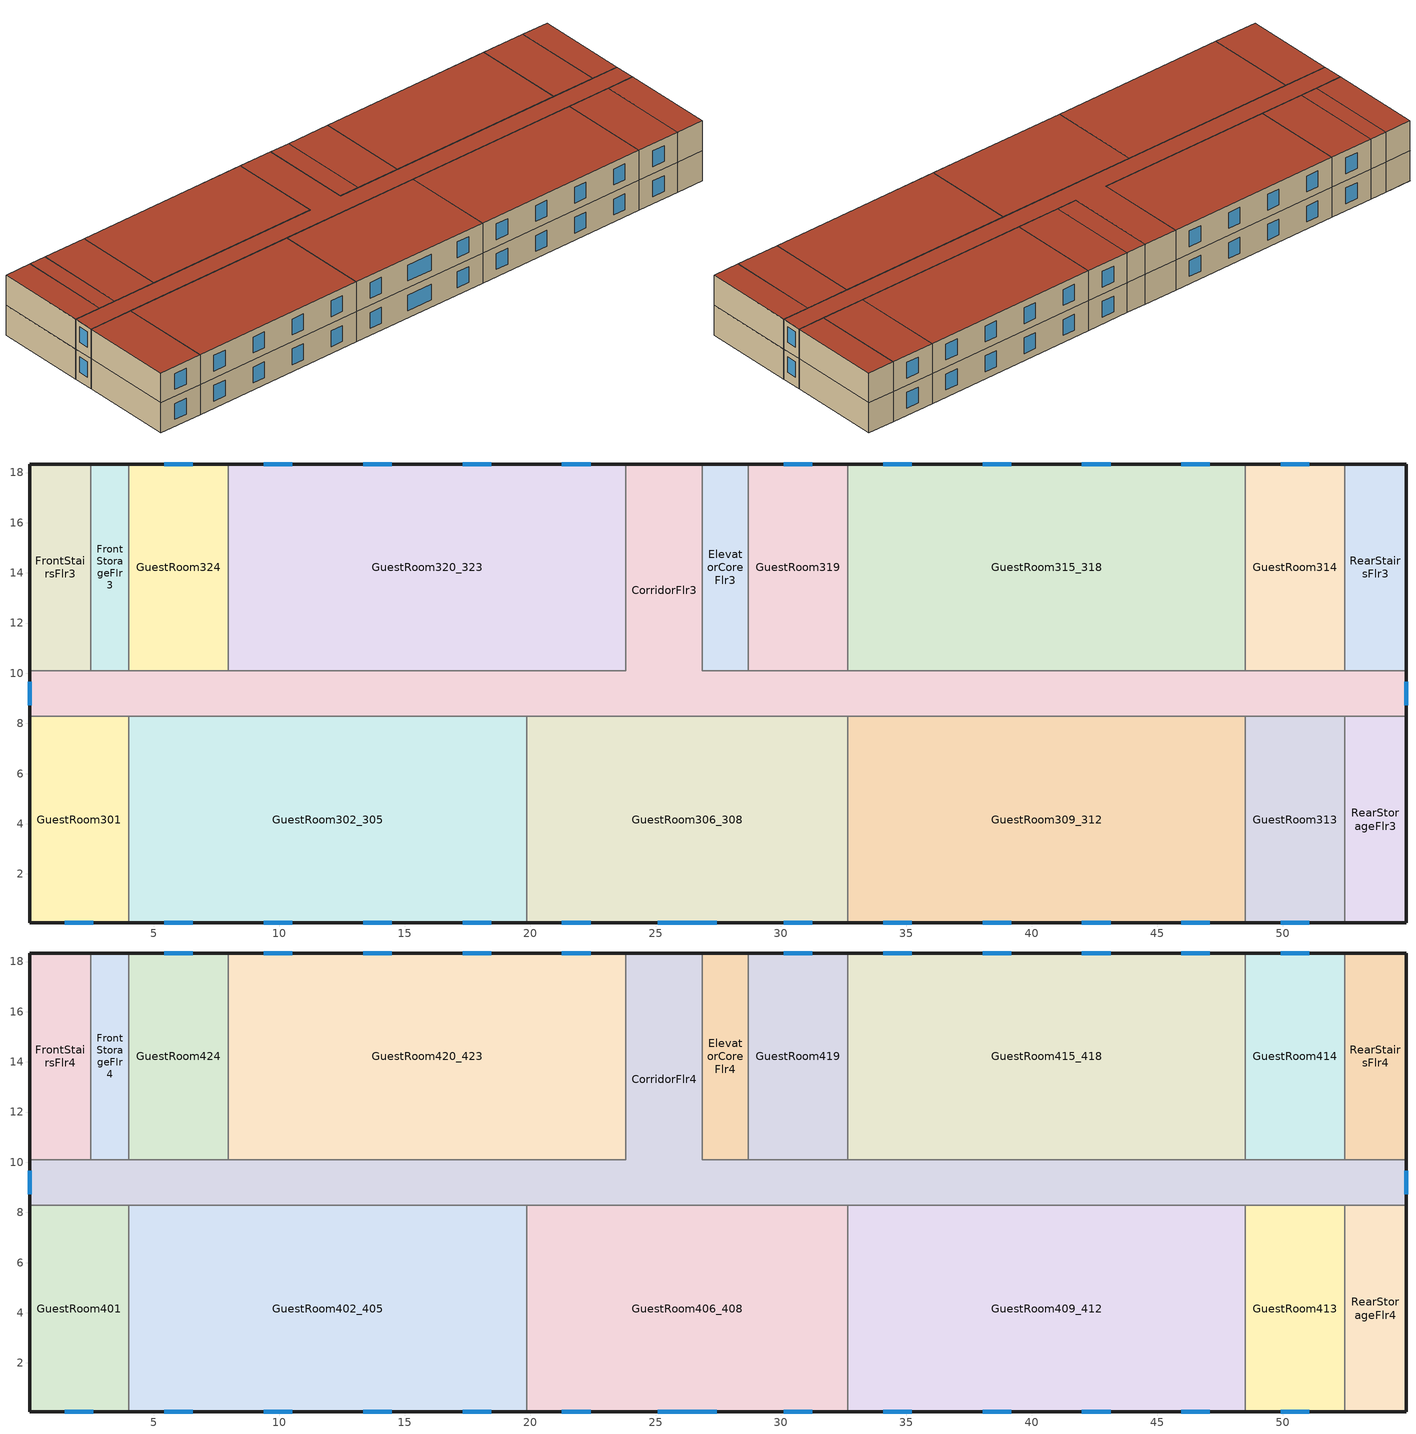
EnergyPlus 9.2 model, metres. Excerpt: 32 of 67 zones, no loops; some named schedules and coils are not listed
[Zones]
RearStairsFlr3
 floor to RearStairsFlr2 (int_slab_floor): 54.91,10.11 52.47,10.11 52.47,18.34 54.91,18.34 z6.1
 wall outside (res_ext_wall): 54.91,10.11 54.91,18.34 52.47,18.34 z6.1:8.84
 wall to GuestRoom314 (int_wall): 52.47,18.34 52.47,10.11 z6.1:8.84
 wall to CorridorFlr3 (int_wall): 52.47,10.11 54.91,10.11 z6.1:8.84
CorridorFlr3
 floor to CorridorFlr2 (int_slab_floor): 54.91,8.28 0.05,8.28 0.05,10.11 23.82,10.11 23.82,18.34 26.87,18.34 26.87,10.11 54.91,10.11 z6.1
 wall outside (res_ext_wall): 54.91,8.28 54.91,10.11 / 26.87,18.34 23.82,18.34 / 0.05,10.11 0.05,8.28 z6.1:8.84
 wall to GuestRoom314 (int_wall): 52.47,10.11 48.51,10.11 z6.1:8.84
 wall to GuestRoom315_318 (int_wall): 48.51,10.11 32.66,10.11 z6.1:8.84
 wall to GuestRoom319 (int_wall): 32.66,10.11 28.7,10.11 z6.1:8.84
 wall to ElevatorCoreFlr3 (int_wall): 28.7,10.11 26.87,10.11 26.87,18.34 z6.1:8.84
 wall to GuestRoom320_323 (int_wall): 23.82,18.34 23.82,10.11 7.97,10.11 z6.1:8.84
 wall to GuestRoom324 (int_wall): 7.97,10.11 4.01,10.11 z6.1:8.84
 wall to FrontStorageFlr3 (int_wall): 4.01,10.11 2.49,10.11 z6.1:8.84
 wall to FrontStairsFlr3 (int_wall): 2.49,10.11 0.05,10.11 z6.1:8.84
 wall to GuestRoom301 (int_wall): 0.05,8.28 4.01,8.28 z6.1:8.84
 wall to GuestRoom302_305 (int_wall): 4.01,8.28 19.86,8.28 z6.1:8.84
 wall to GuestRoom306_308 (int_wall): 19.86,8.28 32.66,8.28 z6.1:8.84
 wall to GuestRoom309_312 (int_wall): 32.66,8.28 48.51,8.28 z6.1:8.84
 wall to GuestRoom313 (int_wall): 48.51,8.28 52.47,8.28 z6.1:8.84
 wall to RearStorageFlr3 (int_wall): 52.47,8.28 54.91,8.28 z6.1:8.84
 window (Window_U_0.42_SHGC_0.40): 54.91,8.73 54.91,9.66 / 0.05,9.66 0.05,8.73 z6.94:8.36
RearStorageFlr3
 floor to RearStorageFlr2 (int_slab_floor): 54.91,0.05 52.47,0.05 52.47,8.28 54.91,8.28 z6.1
 wall outside (res_ext_wall): 52.47,0.05 54.91,0.05 54.91,8.28 z6.1:8.84
 wall to GuestRoom313 (int_wall): 52.47,8.28 52.47,0.05 z6.1:8.84
GuestRoom301
 floor to GuestRoom201 (int_slab_floor): 4.01,0.05 0.05,0.05 0.05,8.28 4.01,8.28 z6.1
 wall outside (res_ext_wall): 0.05,8.28 0.05,0.05 4.01,0.05 z6.1:8.84
 wall to GuestRoom302_305 (int_wall): 4.01,0.05 4.01,8.28 z6.1:8.84
 window (Window_U_0.42_SHGC_0.40): 1.46,0.05 2.6,0.05 z6.75:8.19
GuestRoom302_305
 floor to GuestRoom202_205 (int_slab_floor): 19.86,0.05 4.01,0.05 4.01,8.28 19.86,8.28 z6.1
 wall outside (res_ext_wall): 4.01,0.05 19.86,0.05 z6.1:8.84
 wall to GuestRoom306_308 (int_wall): 19.86,0.05 19.86,8.28 z6.1:8.84
 window (Window_U_0.42_SHGC_0.40): 5.42,0.05 6.56,0.05 / 9.39,0.05 10.52,0.05 / 13.35,0.05 14.49,0.05 / 17.31,0.05 18.45,0.05 z6.75:8.19
GuestRoom306_308
 floor to GuestRoom206_208 (int_slab_floor): 32.66,0.05 19.86,0.05 19.86,8.28 32.66,8.28 z6.1
 wall outside (res_ext_wall): 19.86,0.05 32.66,0.05 z6.1:8.84
 wall to GuestRoom309_312 (int_wall): 32.66,0.05 32.66,8.28 z6.1:8.84
 window (Window_U_0.42_SHGC_0.40): 21.27,0.05 22.41,0.05 / 25.08,0.05 27.44,0.05 / 30.11,0.05 31.25,0.05 z6.75:8.19
GuestRoom309_312
 floor to GuestRoom209_212 (int_slab_floor): 48.51,0.05 32.66,0.05 32.66,8.28 48.51,8.28 z6.1
 wall outside (res_ext_wall): 32.66,0.05 48.51,0.05 z6.1:8.84
 wall to GuestRoom313 (int_wall): 48.51,0.05 48.51,8.28 z6.1:8.84
 window (Window_U_0.42_SHGC_0.40): 34.07,0.05 35.21,0.05 / 38.04,0.05 39.18,0.05 / 42,0.05 43.14,0.05 / 45.96,0.05 47.1,0.05 z6.75:8.19
GuestRoom313
 floor to GuestRoom213 (int_slab_floor): 52.47,0.05 48.51,0.05 48.51,8.28 52.47,8.28 z6.1
 wall outside (res_ext_wall): 48.51,0.05 52.47,0.05 z6.1:8.84
 window (Window_U_0.42_SHGC_0.40): 49.92,0.05 51.06,0.05 z6.75:8.19
GuestRoom314
 floor to GuestRoom214 (int_slab_floor): 52.47,10.11 48.51,10.11 48.51,18.34 52.47,18.34 z6.1
 wall outside (res_ext_wall): 52.47,18.34 48.51,18.34 z6.1:8.84
 wall to GuestRoom315_318 (int_wall): 48.51,18.34 48.51,10.11 z6.1:8.84
 window (Window_U_0.42_SHGC_0.40): 51.06,18.34 49.92,18.34 z6.75:8.19
GuestRoom315_318
 floor to GuestRoom215_218 (int_slab_floor): 48.51,10.11 32.66,10.11 32.66,18.34 48.51,18.34 z6.1
 wall outside (res_ext_wall): 48.51,18.34 32.66,18.34 z6.1:8.84
 wall to GuestRoom319 (int_wall): 32.66,18.34 32.66,10.11 z6.1:8.84
 window (Window_U_0.42_SHGC_0.40): 47.1,18.34 45.96,18.34 / 43.14,18.34 42,18.34 / 39.18,18.34 38.04,18.34 / 35.21,18.34 34.07,18.34 z6.75:8.19
ElevatorCoreFlr3
 floor to ElevatorCoreFlr2 (int_slab_floor): 28.7,10.11 26.87,10.11 26.87,18.34 28.7,18.34 z6.1
 wall outside (res_ext_wall): 28.7,18.34 26.87,18.34 z6.1:8.84
 wall to GuestRoom319 (int_wall): 28.7,10.11 28.7,18.34 z6.1:8.84
GuestRoom319
 floor to GuestRoom219 (int_slab_floor): 32.66,10.11 28.7,10.11 28.7,18.34 32.66,18.34 z6.1
 wall outside (res_ext_wall): 32.66,18.34 28.7,18.34 z6.1:8.84
 window (Window_U_0.42_SHGC_0.40): 31.25,18.34 30.11,18.34 z6.75:8.19
GuestRoom320_323
 floor to GuestRoom220_223 (int_slab_floor): 23.82,10.11 7.97,10.11 7.97,18.34 23.82,18.34 z6.1
 wall outside (res_ext_wall): 23.82,18.34 7.97,18.34 z6.1:8.84
 wall to GuestRoom324 (int_wall): 7.97,18.34 7.97,10.11 z6.1:8.84
 window (Window_U_0.42_SHGC_0.40): 22.41,18.34 21.27,18.34 / 18.45,18.34 17.31,18.34 / 14.49,18.34 13.35,18.34 / 10.52,18.34 9.39,18.34 z6.75:8.19
GuestRoom324
 floor to GuestRoom224 (int_slab_floor): 7.97,10.11 4.01,10.11 4.01,18.34 7.97,18.34 z6.1
 wall outside (res_ext_wall): 7.97,18.34 4.01,18.34 z6.1:8.84
 wall to FrontStorageFlr3 (int_wall): 4.01,18.34 4.01,10.11 z6.1:8.84
 window (Window_U_0.42_SHGC_0.40): 6.56,18.34 5.42,18.34 z6.75:8.19
FrontStorageFlr3
 floor to FrontStorageFlr2 (int_slab_floor): 4.01,10.11 2.49,10.11 2.49,18.34 4.01,18.34 z6.1
 wall outside (res_ext_wall): 4.01,18.34 2.49,18.34 z6.1:8.84
 wall to FrontStairsFlr3 (int_wall): 2.49,18.34 2.49,10.11 z6.1:8.84
FrontStairsFlr3
 floor to FrontStairsFlr2 (int_slab_floor): 2.49,10.11 0.05,10.11 0.05,18.34 2.49,18.34 z6.1
 wall outside (res_ext_wall): 2.49,18.34 0.05,18.34 0.05,10.11 z6.1:8.84
RearStairsFlr4
 floor to RearStairsFlr3 (int_slab_floor): 54.91,10.11 52.47,10.11 52.47,18.34 54.91,18.34 z8.84
 wall outside (res_ext_wall): 54.91,10.11 54.91,18.34 52.47,18.34 z8.84:11.58
 wall to GuestRoom414 (int_wall): 52.47,18.34 52.47,10.11 z8.84:11.58
 wall to CorridorFlr4 (int_wall): 52.47,10.11 54.91,10.11 z8.84:11.58
 roof outside (res_roof): 52.47,10.11 54.91,10.11 54.91,18.34 52.47,18.34 z11.58
CorridorFlr4
 floor to CorridorFlr3 (int_slab_floor): 54.91,8.28 0.05,8.28 0.05,10.11 23.82,10.11 23.82,18.34 26.87,18.34 26.87,10.11 54.91,10.11 z8.84
 wall outside (res_ext_wall): 54.91,8.28 54.91,10.11 / 26.87,18.34 23.82,18.34 / 0.05,10.11 0.05,8.28 z8.84:11.58
 wall to GuestRoom414 (int_wall): 52.47,10.11 48.51,10.11 z8.84:11.58
 wall to GuestRoom415_418 (int_wall): 48.51,10.11 32.66,10.11 z8.84:11.58
 wall to GuestRoom419 (int_wall): 32.66,10.11 28.7,10.11 z8.84:11.58
 wall to ElevatorCoreFlr4 (int_wall): 28.7,10.11 26.87,10.11 26.87,18.34 z8.84:11.58
 wall to GuestRoom420_423 (int_wall): 23.82,18.34 23.82,10.11 7.97,10.11 z8.84:11.58
 wall to GuestRoom424 (int_wall): 7.97,10.11 4.01,10.11 z8.84:11.58
 wall to FrontStorageFlr4 (int_wall): 4.01,10.11 2.49,10.11 z8.84:11.58
 wall to FrontStairsFlr4 (int_wall): 2.49,10.11 0.05,10.11 z8.84:11.58
 wall to GuestRoom401 (int_wall): 0.05,8.28 4.01,8.28 z8.84:11.58
 wall to GuestRoom402_405 (int_wall): 4.01,8.28 19.86,8.28 z8.84:11.58
 wall to GuestRoom406_408 (int_wall): 19.86,8.28 32.66,8.28 z8.84:11.58
 wall to GuestRoom409_412 (int_wall): 32.66,8.28 48.51,8.28 z8.84:11.58
 wall to GuestRoom413 (int_wall): 48.51,8.28 52.47,8.28 z8.84:11.58
 wall to RearStorageFlr4 (int_wall): 52.47,8.28 54.91,8.28 z8.84:11.58
 window (Window_U_0.42_SHGC_0.40): 54.91,8.73 54.91,9.66 / 0.05,9.66 0.05,8.73 z9.68:11.1
 roof outside (res_roof): 0.05,8.28 54.91,8.28 54.91,10.11 26.87,10.11 26.87,18.34 23.82,18.34 23.82,10.11 0.05,10.11 z11.58
RearStorageFlr4
 floor to RearStorageFlr3 (int_slab_floor): 54.91,0.05 52.47,0.05 52.47,8.28 54.91,8.28 z8.84
 wall outside (res_ext_wall): 52.47,0.05 54.91,0.05 54.91,8.28 z8.84:11.58
 wall to GuestRoom413 (int_wall): 52.47,8.28 52.47,0.05 z8.84:11.58
 roof outside (res_roof): 52.47,0.05 54.91,0.05 54.91,8.28 52.47,8.28 z11.58
GuestRoom401
 floor to GuestRoom301 (int_slab_floor): 4.01,0.05 0.05,0.05 0.05,8.28 4.01,8.28 z8.84
 wall outside (res_ext_wall): 0.05,8.28 0.05,0.05 4.01,0.05 z8.84:11.58
 wall to GuestRoom402_405 (int_wall): 4.01,0.05 4.01,8.28 z8.84:11.58
 window (Window_U_0.42_SHGC_0.40): 1.46,0.05 2.6,0.05 z9.49:10.93
 roof outside (res_roof): 0.05,0.05 4.01,0.05 4.01,8.28 0.05,8.28 z11.58
GuestRoom402_405
 floor to GuestRoom302_305 (int_slab_floor): 19.86,0.05 4.01,0.05 4.01,8.28 19.86,8.28 z8.84
 wall outside (res_ext_wall): 4.01,0.05 19.86,0.05 z8.84:11.58
 wall to GuestRoom406_408 (int_wall): 19.86,0.05 19.86,8.28 z8.84:11.58
 window (Window_U_0.42_SHGC_0.40): 5.42,0.05 6.56,0.05 / 9.39,0.05 10.52,0.05 / 13.35,0.05 14.49,0.05 / 17.31,0.05 18.45,0.05 z9.49:10.93
 roof outside (res_roof): 4.01,0.05 19.86,0.05 19.86,8.28 4.01,8.28 z11.58
GuestRoom406_408
 floor to GuestRoom306_308 (int_slab_floor): 32.66,0.05 19.86,0.05 19.86,8.28 32.66,8.28 z8.84
 wall outside (res_ext_wall): 19.86,0.05 32.66,0.05 z8.84:11.58
 wall to GuestRoom409_412 (int_wall): 32.66,0.05 32.66,8.28 z8.84:11.58
 window (Window_U_0.42_SHGC_0.40): 21.27,0.05 22.41,0.05 / 30.11,0.05 31.25,0.05 / 25.08,0.05 27.44,0.05 z9.49:10.93
 roof outside (res_roof): 19.86,0.05 32.66,0.05 32.66,8.28 19.86,8.28 z11.58
GuestRoom409_412
 floor to GuestRoom309_312 (int_slab_floor): 48.51,0.05 32.66,0.05 32.66,8.28 48.51,8.28 z8.84
 wall outside (res_ext_wall): 32.66,0.05 48.51,0.05 z8.84:11.58
 wall to GuestRoom413 (int_wall): 48.51,0.05 48.51,8.28 z8.84:11.58
 window (Window_U_0.42_SHGC_0.40): 34.07,0.05 35.21,0.05 / 38.04,0.05 39.18,0.05 / 42,0.05 43.14,0.05 / 45.96,0.05 47.1,0.05 z9.49:10.93
 roof outside (res_roof): 32.66,0.05 48.51,0.05 48.51,8.28 32.66,8.28 z11.58
GuestRoom413
 floor to GuestRoom313 (int_slab_floor): 52.47,0.05 48.51,0.05 48.51,8.28 52.47,8.28 z8.84
 wall outside (res_ext_wall): 48.51,0.05 52.47,0.05 z8.84:11.58
 window (Window_U_0.42_SHGC_0.40): 49.92,0.05 51.06,0.05 z9.49:10.93
 roof outside (res_roof): 48.51,0.05 52.47,0.05 52.47,8.28 48.51,8.28 z11.58
GuestRoom414
 floor to GuestRoom314 (int_slab_floor): 52.47,10.11 48.51,10.11 48.51,18.34 52.47,18.34 z8.84
 wall outside (res_ext_wall): 52.47,18.34 48.51,18.34 z8.84:11.58
 wall to GuestRoom415_418 (int_wall): 48.51,18.34 48.51,10.11 z8.84:11.58
 window (Window_U_0.42_SHGC_0.40): 51.06,18.34 49.92,18.34 z9.49:10.93
 roof outside (res_roof): 48.51,10.11 52.47,10.11 52.47,18.34 48.51,18.34 z11.58
GuestRoom415_418
 floor to GuestRoom315_318 (int_slab_floor): 48.51,10.11 32.66,10.11 32.66,18.34 48.51,18.34 z8.84
 wall outside (res_ext_wall): 48.51,18.34 32.66,18.34 z8.84:11.58
 wall to GuestRoom419 (int_wall): 32.66,18.34 32.66,10.11 z8.84:11.58
 window (Window_U_0.42_SHGC_0.40): 47.1,18.34 45.96,18.34 / 43.14,18.34 42,18.34 / 39.18,18.34 38.04,18.34 / 35.21,18.34 34.07,18.34 z9.49:10.93
 roof outside (res_roof): 32.66,10.11 48.51,10.11 48.51,18.34 32.66,18.34 z11.58
ElevatorCoreFlr4
 floor to ElevatorCoreFlr3 (int_slab_floor): 28.7,10.11 26.87,10.11 26.87,18.34 28.7,18.34 z8.84
 wall outside (res_ext_wall): 28.7,18.34 26.87,18.34 z8.84:11.58
 wall to GuestRoom419 (int_wall): 28.7,10.11 28.7,18.34 z8.84:11.58
 roof outside (res_roof): 26.87,10.11 28.7,10.11 28.7,18.34 26.87,18.34 z11.58
GuestRoom419
 floor to GuestRoom319 (int_slab_floor): 32.66,10.11 28.7,10.11 28.7,18.34 32.66,18.34 z8.84
 wall outside (res_ext_wall): 32.66,18.34 28.7,18.34 z8.84:11.58
 window (Window_U_0.42_SHGC_0.40): 31.25,18.34 30.11,18.34 z9.49:10.93
 roof outside (res_roof): 28.7,10.11 32.66,10.11 32.66,18.34 28.7,18.34 z11.58
GuestRoom420_423
 floor to GuestRoom320_323 (int_slab_floor): 23.82,10.11 7.97,10.11 7.97,18.34 23.82,18.34 z8.84
 wall outside (res_ext_wall): 23.82,18.34 7.97,18.34 z8.84:11.58
 wall to GuestRoom424 (int_wall): 7.97,18.34 7.97,10.11 z8.84:11.58
 window (Window_U_0.42_SHGC_0.40): 22.41,18.34 21.27,18.34 / 18.45,18.34 17.31,18.34 / 14.49,18.34 13.35,18.34 / 10.52,18.34 9.39,18.34 z9.49:10.93
 roof outside (res_roof): 7.97,10.11 23.82,10.11 23.82,18.34 7.97,18.34 z11.58
GuestRoom424
 floor to GuestRoom324 (int_slab_floor): 7.97,10.11 4.01,10.11 4.01,18.34 7.97,18.34 z8.84
 wall outside (res_ext_wall): 7.97,18.34 4.01,18.34 z8.84:11.58
 wall to FrontStorageFlr4 (int_wall): 4.01,18.34 4.01,10.11 z8.84:11.58
 window (Window_U_0.42_SHGC_0.40): 6.56,18.34 5.42,18.34 z9.49:10.93
 roof outside (res_roof): 4.01,10.11 7.97,10.11 7.97,18.34 4.01,18.34 z11.58
FrontStorageFlr4
 floor to FrontStorageFlr3 (int_slab_floor): 4.01,10.11 2.49,10.11 2.49,18.34 4.01,18.34 z8.84
 wall outside (res_ext_wall): 4.01,18.34 2.49,18.34 z8.84:11.58
 wall to FrontStairsFlr4 (int_wall): 2.49,18.34 2.49,10.11 z8.84:11.58
 roof outside (res_roof): 2.49,10.11 4.01,10.11 4.01,18.34 2.49,18.34 z11.58
FrontStairsFlr4
 floor to FrontStairsFlr3 (int_slab_floor): 2.49,10.11 0.05,10.11 0.05,18.34 2.49,18.34 z8.84
 wall outside (res_ext_wall): 2.49,18.34 0.05,18.34 0.05,10.11 z8.84:11.58
 roof outside (res_roof): 0.05,10.11 2.49,10.11 2.49,18.34 0.05,18.34 z11.58
[Building]
Small Hotel: North Axis {deg}=180; Terrain=Suburbs; Loads Convergence Tolerance Value=0.04; Temperature Convergence Tolerance Value {deltaC}=0.4; Solar Distribution=FullExterior; Maximum Number of Warmup Days=25; Minimum Number of Warmup Days=6
[Site:Location]
Xian_Shaanxi_CHN Design_Conditions: Latitude {deg}=34.3; Longitude {deg}=108.93; Time Zone {hr}=8; Elevation {m}=397.5
[SizingPeriod:DesignDay] Month=1; Day of Month=21; Day Type=WinterDesignDay; Daily Dry-Bulb Temperature Range {deltaC}=0; Dry-Bulb Temperature Range Modifier Type=DefaultMultipliers; Barometric Pressure {Pa}=96640; Wind Speed {m/s}=1.1; Wind Direction {deg}=70; Rain Indicator=No; Snow Indicator=No; Daylight Saving Time Indicator=No; Solar Model Indicator=ASHRAEClearSky; Sky Clearness=0
Name | Maximum Dry-Bulb Temperature {C} | Humidity Condition Type | Wetbulb or DewPoint at Maximum Dry-Bulb {C}
Xian Ann Htg 99.6% Condns DB | -6.3 | Wetbulb | -6.3
Xian Ann Htg 99% Condns DB | -4.8 | Wetbulb | -4.8
Xian Ann Hum_n 99.6% Condns DP=>MCDB | 1.6 | Dewpoint | -18.1
Xian Ann Hum_n 99% Condns DP=>MCDB | 1.7 | Dewpoint | -15.3
[Site:GroundTemperature:BuildingSurface]
20.29, 20.26, 20.31, 20.33, 20.45, 20.61, 20.73, 20.78, 20.78, 20.65, 20.5, 20.36
[Site:WaterMainsTemperature]
Calculation Method=Correlation; Annual Average Outdoor Air Temperature {C}=9.95; Maximum Difference In Monthly Average Outdoor Air Temperatures {deltaC}=23.7
[Material]
Name | Roughness | Thickness {m} | Conductivity {W/m-K} | Density {kg/m3} | Specific Heat {J/kg-K} | Thermal Absorptance | Solar Absorptance | Visible Absorptance
F07 25mm stucco | Smooth | 0.0254 | 0.72 | 1856 | 840 | 0.9 | 0.7 | 0.7
F08 Metal surface | Smooth | 0.0008 | 45.28 | 7824 | 500
F13 Built-up roofing | Rough | 0.0095 | 0.16 | 1120 | 1460 | 0.9 | 0.77
G01 13mm gypsum board | Smooth | 0.0127 | 0.16 | 800 | 1090 | 0.9 | 0.7 | 0.5
G01 16mm gypsum board | MediumSmooth | 0.0159 | 0.16 | 800 | 1090
100mm Normalweight concrete floor | MediumRough | 0.1016 | 2.31 | 2322 | 832
[Material:NoMass] Thermal Absorptance=0.9; Solar Absorptance=0.7
Name | Roughness | Thermal Resistance {m2-K/W} | Visible Absorptance
CP02 CARPET PAD | VeryRough | 0.21648 | 0.8
Res_Roof_Insulation | MediumSmooth | 5.30668 | 0.7
Res_Exterior_Wall_Insulation | MediumSmooth | 2.81828 | 0.7
[WindowMaterial:Glazing] Optical Data Type=SpectralAverage; Thickness {m}=0.006; Infrared Transmittance at Normal Incidence=0; Front Side Infrared Hemispherical Emissivity=0.84; Conductivity {W/m-K}=0.9
Name | Solar Transmittance at Normal Incidence | Front Side Solar Reflectance at Normal Incidence | Back Side Solar Reflectance at Normal Incidence | Visible Transmittance at Normal Incidence | Front Side Visible Reflectance at Normal Incidence | Back Side Visible Reflectance at Normal Incidence | Back Side Infrared Hemispherical Emissivity
CLEAR 6MM | 0.775 | 0.071 | 0.071 | 0.881 | 0.08 | 0.08 | 0.84
LoE TINT 6MM | 0.36 | 0.093 | 0.2 | 0.5 | 0.035 | 0.054 | 0.1
[WindowMaterial:Gas]
AIR 6MM: Gas Type=Air; Thickness {m}=0.0063
[Construction]
int_wall: G01 13mm gypsum board, G01 13mm gypsum board
int_slab_floor: 100mm Normalweight concrete floor, CP02 CARPET PAD
res_roof: F13 Built-up roofing, Res_Roof_Insulation, F08 Metal surface
res_ext_wall: F07 25mm stucco, G01 16mm gypsum board, Res_Exterior_Wall_Insulation, G01 16mm gypsum board
Window_U_0.42_SHGC_0.40: LoE TINT 6MM, AIR 6MM, CLEAR 6MM
[Zone] Type=1; Multiplier=1
RearStairsFlr3; CorridorFlr3; RearStorageFlr3; GuestRoom301; GuestRoom302_305; GuestRoom306_308; GuestRoom309_312; GuestRoom313; GuestRoom314; GuestRoom315_318; ElevatorCoreFlr3; GuestRoom319; GuestRoom320_323; GuestRoom324; FrontStorageFlr3; FrontStairsFlr3; RearStairsFlr4; CorridorFlr4; RearStorageFlr4; GuestRoom401; GuestRoom402_405; GuestRoom406_408; GuestRoom409_412; GuestRoom413; GuestRoom414; GuestRoom415_418; ElevatorCoreFlr4; GuestRoom419; GuestRoom420_423; GuestRoom424; FrontStorageFlr4; FrontStairsFlr4
[People] Number of People Calculation Method=People; Fraction Radiant=0.3; Sensible Heat Fraction=autocalculate; Activity Level Schedule=Activity_Sch; Mean Radiant Temperature Calculation Type=ZoneAveraged
Name | Zone or ZoneList | Number of People Schedule | Number of People
CorridorFlr3_People | CorridorFlr3 | AlwaysOff | 0
CorridorFlr4_People | CorridorFlr4 | AlwaysOff | 0
ElevatorCoreFlr3_People | ElevatorCoreFlr3 | AlwaysOff | 0
ElevatorCoreFlr4_People | ElevatorCoreFlr4 | AlwaysOff | 0
FrontStairsFlr3_People | FrontStairsFlr3 | AlwaysOff | 0
FrontStairsFlr4_People | FrontStairsFlr4 | AlwaysOff | 0
FrontStorageFlr3_People | FrontStorageFlr3 | AlwaysOff | 0
FrontStorageFlr4_People | FrontStorageFlr4 | AlwaysOff | 0
GuestRoom301_People | GuestRoom301 | AlwaysOff | 1.5
GuestRoom302_305_People | GuestRoom302_305 | AlwaysOff | 6
GuestRoom306_308_People | GuestRoom306_308 | AlwaysOff | 4.5
GuestRoom309_312_People | GuestRoom309_312 | GuestRoom_Occ_Sch | 6
GuestRoom313_People | GuestRoom313 | AlwaysOff | 1.5
GuestRoom314_People | GuestRoom314 | GuestRoom_Occ_Sch | 1.5
GuestRoom315_318_People | GuestRoom315_318 | GuestRoom_Occ_Sch | 6
GuestRoom319_People | GuestRoom319 | AlwaysOff | 1.5
GuestRoom320_323_People | GuestRoom320_323 | GuestRoom_Occ_Sch | 6
GuestRoom324_People | GuestRoom324 | AlwaysOff | 1.5
GuestRoom401_People | GuestRoom401 | GuestRoom_Occ_Sch | 1.5
GuestRoom402_405_People | GuestRoom402_405 | AlwaysOff | 6
GuestRoom406_408_People | GuestRoom406_408 | AlwaysOff | 4.5
GuestRoom409_412_People | GuestRoom409_412 | GuestRoom_Occ_Sch | 6
GuestRoom413_People | GuestRoom413 | AlwaysOff | 1.5
GuestRoom414_People | GuestRoom414 | AlwaysOff | 1.5
GuestRoom415_418_People | GuestRoom415_418 | GuestRoom_Occ_Sch | 6
GuestRoom419_People | GuestRoom419 | GuestRoom_Occ_Sch | 1.5
GuestRoom420_423_People | GuestRoom420_423 | GuestRoom_Occ_Sch | 6
GuestRoom424_People | GuestRoom424 | GuestRoom_Occ_Sch | 1.5
RearStairsFlr3_People | RearStairsFlr3 | AlwaysOff | 0
RearStairsFlr4_People | RearStairsFlr4 | AlwaysOff | 0
RearStorageFlr3_People | RearStorageFlr3 | AlwaysOff | 0
RearStorageFlr4_People | RearStorageFlr4 | AlwaysOff | 0
[Lights] Design Level Calculation Method=Watts/Area; Lighting Level {W}=0; Return Air Fraction=0; Fraction Radiant=0.7; Fraction Visible=0.2; Fraction Replaceable=1
Name | Zone or ZoneList | Schedule | Watts per Zone Floor Area {W/m2}
CorridorFlr3_Lights | CorridorFlr3 | BLDG_LIGHT_CORRIDOR_SCH | 8.52502
CorridorFlr4_Lights | CorridorFlr4 | BLDG_LIGHT_CORRIDOR_SCH | 8.52502
ElevatorCoreFlr3_Lights | ElevatorCoreFlr3 | AlwaysOff | 0
ElevatorCoreFlr4_Lights | ElevatorCoreFlr4 | AlwaysOff | 0
FrontStairsFlr3_Lights | FrontStairsFlr3 | BLDG_LIGHT_STAIR_SCH | 6.24307
FrontStairsFlr4_Lights | FrontStairsFlr4 | BLDG_LIGHT_STAIR_SCH | 6.24307
FrontStorageFlr3_Lights | FrontStorageFlr3 | BLDG_LIGHT_STORAGE_SCH | 4.9514
FrontStorageFlr4_Lights | FrontStorageFlr4 | BLDG_LIGHT_STORAGE_SCH | 4.9514
GuestRoom301_Lights | GuestRoom301 | AlwaysOff | 8.28821
GuestRoom302_305_Lights | GuestRoom302_305 | AlwaysOff | 8.28821
GuestRoom306_308_Lights | GuestRoom306_308 | AlwaysOff | 8.28821
GuestRoom309_312_Lights | GuestRoom309_312 | BLDG_LIGHT_GUESTROOM_SCH | 8.28821
GuestRoom313_Lights | GuestRoom313 | AlwaysOff | 8.28821
GuestRoom314_Lights | GuestRoom314 | BLDG_LIGHT_GUESTROOM_SCH | 8.28821
GuestRoom315_318_Lights | GuestRoom315_318 | BLDG_LIGHT_GUESTROOM_SCH | 8.28821
GuestRoom319_Lights | GuestRoom319 | AlwaysOff | 8.28821
GuestRoom320_323_Lights | GuestRoom320_323 | BLDG_LIGHT_GUESTROOM_SCH | 8.28821
GuestRoom324_Lights | GuestRoom324 | AlwaysOff | 8.28821
GuestRoom401_Lights | GuestRoom401 | BLDG_LIGHT_GUESTROOM_SCH | 8.28821
GuestRoom402_405_Lights | GuestRoom402_405 | AlwaysOff | 8.28821
GuestRoom406_408_Lights | GuestRoom406_408 | AlwaysOff | 8.28821
GuestRoom409_412_Lights | GuestRoom409_412 | BLDG_LIGHT_GUESTROOM_SCH | 8.28821
GuestRoom413_Lights | GuestRoom413 | AlwaysOff | 8.28821
GuestRoom414_Lights | GuestRoom414 | AlwaysOff | 8.28821
GuestRoom415_418_Lights | GuestRoom415_418 | BLDG_LIGHT_GUESTROOM_SCH | 8.28821
GuestRoom419_Lights | GuestRoom419 | BLDG_LIGHT_GUESTROOM_SCH | 8.28821
GuestRoom420_423_Lights | GuestRoom420_423 | BLDG_LIGHT_GUESTROOM_SCH | 8.28821
GuestRoom424_Lights | GuestRoom424 | BLDG_LIGHT_GUESTROOM_SCH | 8.28821
RearStairsFlr3_Lights | RearStairsFlr3 | BLDG_LIGHT_STAIR_SCH | 6.24307
RearStairsFlr4_Lights | RearStairsFlr4 | BLDG_LIGHT_STAIR_SCH | 6.24307
RearStorageFlr3_Lights | RearStorageFlr3 | BLDG_LIGHT_STORAGE_SCH | 4.9514
RearStorageFlr4_Lights | RearStorageFlr4 | BLDG_LIGHT_STORAGE_SCH | 4.9514
[ElectricEquipment] Fraction Latent=0; Fraction Radiant=0.5; Fraction Lost=0
Name | Zone or ZoneList | Schedule | Design Level Calculation Method | Design Level {W} | Watts per Zone Floor Area {W/m2}
CorridorFlr3_PlugLoad | CorridorFlr3 | AlwaysOff | EquipmentLevel | 0
CorridorFlr4_PlugLoad | CorridorFlr4 | AlwaysOff | EquipmentLevel | 0
ElevatorCoreFlr3_PlugLoad | ElevatorCoreFlr3 | AlwaysOff | EquipmentLevel | 0
ElevatorCoreFlr4_PlugLoad | ElevatorCoreFlr4 | AlwaysOff | EquipmentLevel | 0
FrontStairsFlr3_PlugLoad | FrontStairsFlr3 | AlwaysOff | EquipmentLevel | 0
FrontStairsFlr4_PlugLoad | FrontStairsFlr4 | AlwaysOff | EquipmentLevel | 0
FrontStorageFlr3_PlugLoad | FrontStorageFlr3 | AlwaysOff | EquipmentLevel | 0
FrontStorageFlr4_PlugLoad | FrontStorageFlr4 | AlwaysOff | EquipmentLevel | 0
GuestRoom301_PlugLoad | GuestRoom301 | AlwaysOff | Watts/Area |  | 11.8935
GuestRoom302_305_PlugLoad | GuestRoom302_305 | AlwaysOff | Watts/Area |  | 11.8935
GuestRoom306_308_PlugLoad | GuestRoom306_308 | AlwaysOff | Watts/Area |  | 11.8935
GuestRoom309_312_PlugLoad | GuestRoom309_312 | Guestroom_Eqp_Sch_Adva | Watts/Area |  | 11.8935
GuestRoom313_PlugLoad | GuestRoom313 | AlwaysOff | Watts/Area |  | 11.8935
GuestRoom314_PlugLoad | GuestRoom314 | Guestroom_Eqp_Sch_Adva | Watts/Area |  | 11.8935
GuestRoom315_318_PlugLoad | GuestRoom315_318 | Guestroom_Eqp_Sch_Adva | Watts/Area |  | 11.8935
GuestRoom319_PlugLoad | GuestRoom319 | AlwaysOff | Watts/Area |  | 11.8935
GuestRoom320_323_PlugLoad | GuestRoom320_323 | Guestroom_Eqp_Sch_Adva | Watts/Area |  | 11.8935
GuestRoom324_PlugLoad | GuestRoom324 | AlwaysOff | Watts/Area |  | 11.8935
GuestRoom401_PlugLoad | GuestRoom401 | Guestroom_Eqp_Sch_Adva | Watts/Area |  | 11.8935
GuestRoom402_405_PlugLoad | GuestRoom402_405 | AlwaysOff | Watts/Area |  | 11.8935
GuestRoom406_408_PlugLoad | GuestRoom406_408 | AlwaysOff | Watts/Area |  | 11.8935
GuestRoom409_412_PlugLoad | GuestRoom409_412 | Guestroom_Eqp_Sch_Adva | Watts/Area |  | 11.8935
GuestRoom413_PlugLoad | GuestRoom413 | AlwaysOff | Watts/Area |  | 11.8935
GuestRoom414_PlugLoad | GuestRoom414 | AlwaysOff | Watts/Area |  | 11.8935
GuestRoom415_418_PlugLoad | GuestRoom415_418 | Guestroom_Eqp_Sch_Adva | Watts/Area |  | 11.8935
GuestRoom419_PlugLoad | GuestRoom419 | Guestroom_Eqp_Sch_Adva | Watts/Area |  | 11.8935
GuestRoom420_423_PlugLoad | GuestRoom420_423 | Guestroom_Eqp_Sch_Adva | Watts/Area |  | 11.8935
GuestRoom424_PlugLoad | GuestRoom424 | Guestroom_Eqp_Sch_Adva | Watts/Area |  | 11.8935
RearStairsFlr3_PlugLoad | RearStairsFlr3 | AlwaysOff | EquipmentLevel | 0
RearStairsFlr4_PlugLoad | RearStairsFlr4 | AlwaysOff | EquipmentLevel | 0
RearStorageFlr3_PlugLoad | RearStorageFlr3 | AlwaysOff | EquipmentLevel | 0
RearStorageFlr4_PlugLoad | RearStorageFlr4 | AlwaysOff | EquipmentLevel | 0
[ZoneInfiltration:DesignFlowRate] Design Flow Rate Calculation Method=Flow/ExteriorArea; Design Flow Rate {m3/s}=0; Constant Term Coefficient=0; Temperature Term Coefficient=0; Velocity Term Coefficient=0.224; Velocity Squared Term Coefficient=0
Name | Zone or ZoneList | Schedule | Flow per Exterior Surface Area {m3/s-m2}
CorridorFlr3_Infiltration | CorridorFlr3 | AlwaysOn | 0.00056896
CorridorFlr4_Infiltration | CorridorFlr4 | AlwaysOn | 7.277e-05
ElevatorCoreFlr3_Infiltration | ElevatorCoreFlr3 | AlwaysOn | 0.00056896
ElevatorCoreFlr4_Infiltration | ElevatorCoreFlr4 | AlwaysOn | 0.000142297
FrontStairsFlr3_Infiltration | FrontStairsFlr3 | AlwaysOn | 0.00056896
FrontStairsFlr4_Infiltration | FrontStairsFlr4 | AlwaysOn | 0.00033745
FrontStorageFlr3_Infiltration | FrontStorageFlr3 | AlwaysOn | 0.00056896
FrontStorageFlr4_Infiltration | FrontStorageFlr4 | AlwaysOn | 0.00014224
GuestRoom301_Infiltration | GuestRoom301 | GuestRoom_Infil_Sch | 0.00056896
GuestRoom302_305_Infiltration | GuestRoom302_305 | GuestRoom_Infil_Sch | 0.00056896
GuestRoom306_308_Infiltration | GuestRoom306_308 | GuestRoom_Infil_Sch | 0.00056896
GuestRoom309_312_Infiltration | GuestRoom309_312 | GuestRoom_Infil_Sch | 0.00056896
GuestRoom313_Infiltration | GuestRoom313 | GuestRoom_Infil_Sch | 0.00056896
GuestRoom314_Infiltration | GuestRoom314 | GuestRoom_Infil_Sch | 0.00056896
GuestRoom315_318_Infiltration | GuestRoom315_318 | GuestRoom_Infil_Sch | 0.00056896
GuestRoom319_Infiltration | GuestRoom319 | GuestRoom_Infil_Sch | 0.00056896
GuestRoom320_323_Infiltration | GuestRoom320_323 | GuestRoom_Infil_Sch | 0.00056896
GuestRoom324_Infiltration | GuestRoom324 | GuestRoom_Infil_Sch | 0.00056896
GuestRoom401_Infiltration | GuestRoom401 | GuestRoom_Infil_Sch | 0.000288121
GuestRoom402_405_Infiltration | GuestRoom402_405 | GuestRoom_Infil_Sch | 0.00014224
GuestRoom406_408_Infiltration | GuestRoom406_408 | GuestRoom_Infil_Sch | 0.00014224
GuestRoom409_412_Infiltration | GuestRoom409_412 | GuestRoom_Infil_Sch | 0.00014224
GuestRoom413_Infiltration | GuestRoom413 | GuestRoom_Infil_Sch | 0.00014224
GuestRoom414_Infiltration | GuestRoom414 | GuestRoom_Infil_Sch | 0.00014224
GuestRoom415_418_Infiltration | GuestRoom415_418 | GuestRoom_Infil_Sch | 0.00014224
GuestRoom419_Infiltration | GuestRoom419 | GuestRoom_Infil_Sch | 0.00014224
GuestRoom420_423_Infiltration | GuestRoom420_423 | GuestRoom_Infil_Sch | 0.00014224
GuestRoom424_Infiltration | GuestRoom424 | GuestRoom_Infil_Sch | 0.00014224
RearStairsFlr3_Infiltration | RearStairsFlr3 | AlwaysOn | 0.00056896
RearStairsFlr4_Infiltration | RearStairsFlr4 | AlwaysOn | 0.000337507
RearStorageFlr3_Infiltration | RearStorageFlr3 | AlwaysOn | 0.00056896
RearStorageFlr4_Infiltration | RearStorageFlr4 | AlwaysOn | 0.000337507
[ZoneVentilation:WindandStackOpenArea] Opening Area {m2}=0.0021; Opening Area Fraction Schedule=Sliding_Doors_Ventilation_Availability_SCH; Opening Effectiveness=autocalculate; Height Difference {m}=5.7909; Discharge Coefficient for Opening=autocalculate; Minimum Indoor Temperature {C}=18.89; Maximum Indoor Temperature {C}=25.56; Delta Temperature {deltaC}=-100; Minimum Outdoor Temperature {C}=15.56; Maximum Outdoor Temperature {C}=26.67; Maximum Wind Speed {m/s}=40
Name | Zone | Effective Angle {deg}
GUESTROOM309_312 Sliding Door Ventilation | GUESTROOM309_312 | 0
GUESTROOM401 Sliding Door Ventilation | GUESTROOM401 | 0
GUESTROOM409_412 Sliding Door Ventilation | GUESTROOM409_412 | 0
GUESTROOM314 Sliding Door Ventilation | GUESTROOM314 | 180
GUESTROOM315_318 Sliding Door Ventilation | GUESTROOM315_318 | 180
GUESTROOM320_323 Sliding Door Ventilation | GUESTROOM320_323 | 180
GUESTROOM415_418 Sliding Door Ventilation | GUESTROOM415_418 | 180
GUESTROOM419 Sliding Door Ventilation | GUESTROOM419 | 180
GUESTROOM420_423 Sliding Door Ventilation | GUESTROOM420_423 | 180
GUESTROOM424 Sliding Door Ventilation | GUESTROOM424 | 180
[Exterior:Lights]
Exterior_Lights: Schedule=Exterior_Lgt_ALWAYS_ON; Design Level {W}=2819.7; Control Option=AstronomicalClock
[DesignSpecification:OutdoorAir] Outdoor Air Method=Flow/Area; Outdoor Air Flow per Person {m3/s-person}=0; Outdoor Air Flow per Zone {m3/s}=0
Name | Outdoor Air Flow per Zone Floor Area {m3/s-m2}
SZ DSOA RearStairsFlr3; SZ DSOA CorridorFlr3; SZ DSOA FrontStairsFlr3; SZ DSOA RearStairsFlr4; SZ DSOA CorridorFlr4; SZ DSOA FrontStairsFlr4 | 0.000304682
SZ DSOA GuestRoom301; SZ DSOA GuestRoom302_305; SZ DSOA GuestRoom309_312; SZ DSOA GuestRoom313; SZ DSOA GuestRoom314; SZ DSOA GuestRoom315_318; SZ DSOA GuestRoom319; SZ DSOA GuestRoom320_323; SZ DSOA GuestRoom324; SZ DSOA GuestRoom401; SZ DSOA GuestRoom402_405; SZ DSOA GuestRoom409_412; SZ DSOA GuestRoom413; SZ DSOA GuestRoom414; SZ DSOA GuestRoom415_418; SZ DSOA GuestRoom419; SZ DSOA GuestRoom420_423; SZ DSOA GuestRoom424 | 0.000413173
SZ DSOA GuestRoom306_308; SZ DSOA GuestRoom406_408 | 0.000405419
[Sizing:Zone] Zone Cooling Design Supply Air Temperature Input Method=SupplyAirTemperature; Zone Cooling Design Supply Air Temperature {C}=14; Zone Heating Design Supply Air Temperature Input Method=SupplyAirTemperature; Zone Heating Design Supply Air Temperature {C}=50; Zone Cooling Design Supply Air Humidity Ratio {kgWater/kgDryAir}=0.008; Zone Heating Design Supply Air Humidity Ratio {kgWater/kgDryAir}=0.008; Cooling Design Air Flow Method=DesignDay; Cooling Design Air Flow Rate {m3/s}=0; Cooling Minimum Air Flow Fraction=0; Heating Design Air Flow Method=DesignDay; Heating Design Air Flow Rate {m3/s}=0; Heating Maximum Air Flow Fraction=0
Name | Design Specification Outdoor Air Object
RearStairsFlr3 | SZ DSOA RearStairsFlr3
CorridorFlr3 | SZ DSOA CorridorFlr3
GuestRoom301 | SZ DSOA GuestRoom301
GuestRoom302_305 | SZ DSOA GuestRoom302_305
GuestRoom306_308 | SZ DSOA GuestRoom306_308
GuestRoom309_312 | SZ DSOA GuestRoom309_312
GuestRoom313 | SZ DSOA GuestRoom313
GuestRoom314 | SZ DSOA GuestRoom314
GuestRoom315_318 | SZ DSOA GuestRoom315_318
GuestRoom319 | SZ DSOA GuestRoom319
GuestRoom320_323 | SZ DSOA GuestRoom320_323
GuestRoom324 | SZ DSOA GuestRoom324
FrontStairsFlr3 | SZ DSOA FrontStairsFlr3
RearStairsFlr4 | SZ DSOA RearStairsFlr4
CorridorFlr4 | SZ DSOA CorridorFlr4
GuestRoom401 | SZ DSOA GuestRoom401
GuestRoom402_405 | SZ DSOA GuestRoom402_405
GuestRoom406_408 | SZ DSOA GuestRoom406_408
GuestRoom409_412 | SZ DSOA GuestRoom409_412
GuestRoom413 | SZ DSOA GuestRoom413
GuestRoom414 | SZ DSOA GuestRoom414
GuestRoom415_418 | SZ DSOA GuestRoom415_418
GuestRoom419 | SZ DSOA GuestRoom419
GuestRoom420_423 | SZ DSOA GuestRoom420_423
GuestRoom424 | SZ DSOA GuestRoom424
FrontStairsFlr4 | SZ DSOA FrontStairsFlr4
[ZoneControl:Thermostat]
Name | Zone or ZoneList | Control Type Schedule | Control 1
301 Thermostat | GuestRoom301 | COMPACT HVAC-ALWAYS 4 | VacGuestRoom Thermostat Dual SP Control
302_305 Thermostat | GuestRoom302_305 | COMPACT HVAC-ALWAYS 4 | VacGuestRoom Thermostat Dual SP Control
306_308 Thermostat | GuestRoom306_308 | COMPACT HVAC-ALWAYS 4 | VacGuestRoom Thermostat Dual SP Control
309_312 Thermostat | GuestRoom309_312 | COMPACT HVAC-ALWAYS 4 | N Adva VentCtrl OccGuestRoom Thermostat Dual SP Control
313 Thermostat | GuestRoom313 | COMPACT HVAC-ALWAYS 4 | VacGuestRoom Thermostat Dual SP Control
314 Thermostat | GuestRoom314 | COMPACT HVAC-ALWAYS 4 | S Adva VentCtrl OccGuestRoom Thermostat Dual SP Control
315_318 Thermostat | GuestRoom315_318 | COMPACT HVAC-ALWAYS 4 | S Adva VentCtrl OccGuestRoom Thermostat Dual SP Control
319 Thermostat | GuestRoom319 | COMPACT HVAC-ALWAYS 4 | VacGuestRoom Thermostat Dual SP Control
320_323 Thermostat | GuestRoom320_323 | COMPACT HVAC-ALWAYS 4 | S Adva VentCtrl OccGuestRoom Thermostat Dual SP Control
324 Thermostat | GuestRoom324 | COMPACT HVAC-ALWAYS 4 | VacGuestRoom Thermostat Dual SP Control
401 Thermostat | GuestRoom401 | COMPACT HVAC-ALWAYS 4 | N Adva VentCtrl OccGuestRoom Thermostat Dual SP Control
402_405 Thermostat | GuestRoom402_405 | COMPACT HVAC-ALWAYS 4 | VacGuestRoom Thermostat Dual SP Control
406_408 Thermostat | GuestRoom406_408 | COMPACT HVAC-ALWAYS 4 | VacGuestRoom Thermostat Dual SP Control
409_412 Thermostat | GuestRoom409_412 | COMPACT HVAC-ALWAYS 4 | N Adva VentCtrl OccGuestRoom Thermostat Dual SP Control
413 Thermostat | GuestRoom413 | COMPACT HVAC-ALWAYS 4 | VacGuestRoom Thermostat Dual SP Control
414 Thermostat | GuestRoom414 | COMPACT HVAC-ALWAYS 4 | VacGuestRoom Thermostat Dual SP Control
415_418 Thermostat | GuestRoom415_418 | COMPACT HVAC-ALWAYS 4 | S Adva VentCtrl OccGuestRoom Thermostat Dual SP Control
419 Thermostat | GuestRoom419 | COMPACT HVAC-ALWAYS 4 | S Adva VentCtrl OccGuestRoom Thermostat Dual SP Control
420_423 Thermostat | GuestRoom420_423 | COMPACT HVAC-ALWAYS 4 | S Adva VentCtrl OccGuestRoom Thermostat Dual SP Control
424 Thermostat | GuestRoom424 | COMPACT HVAC-ALWAYS 4 | S Adva VentCtrl OccGuestRoom Thermostat Dual SP Control
RearStairsFlr3 Thermostat | RearStairsFlr3 | COMPACT HVAC-ALWAYS 1 | SemiHeated_HtgSP
FrontStairsFlr3 Thermostat | FrontStairsFlr3 | COMPACT HVAC-ALWAYS 1 | SemiHeated_HtgSP
RearStairsFlr4 Thermostat | RearStairsFlr4 | COMPACT HVAC-ALWAYS 1 | SemiHeated_HtgSP
FrontStairsFlr4 Thermostat | FrontStairsFlr4 | COMPACT HVAC-ALWAYS 1 | SemiHeated_HtgSP
CorridorFlr3 Thermostat | CorridorFlr3 | COMPACT HVAC-ALWAYS 4 | CommonArea Thermostat Dual SP Control
CorridorFlr4 Thermostat | CorridorFlr4 | COMPACT HVAC-ALWAYS 4 | CommonArea Thermostat Dual SP Control
[ThermostatSetpoint:SingleHeating]
SemiHeated_HtgSP: Setpoint Temperature Schedule=SemiHeated_HtgSP_Sch
[ThermostatSetpoint:DualSetpoint]
Name | Heating Setpoint Temperature Schedule | Cooling Setpoint Temperature Schedule
S Adva VentCtrl OccGuestRoom Thermostat Dual SP Control; N Adva VentCtrl OccGuestRoom Thermostat Dual SP Control | Adva_VentCtrl_OccGuestRoom_HtgSP_Sch | Adva_VentCtrl_OccGuestRoom_ClgSP_Sch
CommonArea Thermostat Dual SP Control | CommonArea_HtgSP_Sch | CommonArea_ClgSP_Sch
VacGuestRoom Thermostat Dual SP Control | VacGuestRoom_HtgSP_Sch | VacGuestRoom_ClgSP_Sch
[ZoneHVAC:PackagedTerminalAirConditioner] Availability Schedule=AlwaysOn; Fan Placement=DrawThrough
Name | Cooling Supply Air Flow Rate {m3/s} | Heating Supply Air Flow Rate {m3/s} | No Load Supply Air Flow Rate {m3/s} | Cooling Outdoor Air Flow Rate {m3/s} | Heating Outdoor Air Flow Rate {m3/s} | No Load Outdoor Air Flow Rate {m3/s} | Supply Air Fan | Heating Coil | Cooling Coil | Supply Air Fan Operating Mode Schedule
101 PTAC | 0.1298 | 0.1298 | 0.1298 | 0.0134777 | 0.0134777 | 0.0134777 | 101 PTAC Supply Fan | 101 PTAC Heating Coil | 101 PTAC Cooling Coil | Vac_Guestroom_Vent_Ctrl
102 PTAC | 0.1298 | 0.1298 | 0.1298 | 0.0134777 | 0.0134777 | 0.0134777 | 102 PTAC Supply Fan | 102 PTAC Heating Coil | 102 PTAC Cooling Coil | Vac_Guestroom_Vent_Ctrl
103 PTAC | 0.1298 | 0.1298 | 0.1298 | 0.0134777 | 0.0134777 | 0.0134777 | 103 PTAC Supply Fan | 103 PTAC Heating Coil | 103 PTAC Cooling Coil | Occ_Guestroom_Vent_Ctrl
104 PTAC | 0.1298 | 0.1298 | 0.1298 | 0.0134777 | 0.0134777 | 0.0134777 | 104 PTAC Supply Fan | 104 PTAC Heating Coil | 104 PTAC Cooling Coil | Occ_Guestroom_Vent_Ctrl
105 PTAC | 0.1298 | 0.1298 | 0.1298 | 0.0134777 | 0.0134777 | 0.0134777 | 105 PTAC Supply Fan | 105 PTAC Heating Coil | 105 PTAC Cooling Coil | Occ_Guestroom_Vent_Ctrl
201 PTAC | 0.1298 | 0.1298 | 0.1298 | 0.0134777 | 0.0134777 | 0.0134777 | 201 PTAC Supply Fan | 201 PTAC Heating Coil | 201 PTAC Cooling Coil | Vac_Guestroom_Vent_Ctrl
202_205 PTAC | 0.5192 | 0.5192 | 0.5192 | 0.0539108 | 0.0539108 | 0.0539108 | 202_205 PTAC Supply Fan | 202_205 PTAC Heating Coil | 202_205 PTAC Cooling Coil | Occ_Guestroom_Vent_Ctrl
206_208 PTAC | 0.3894 | 0.3894 | 0.3894 | 0.0427312 | 0.0427312 | 0.0427312 | 206_208 PTAC Supply Fan | 206_208 PTAC Heating Coil | 206_208 PTAC Cooling Coil | Occ_Guestroom_Vent_Ctrl
209_212 PTAC | 0.5192 | 0.5192 | 0.5192 | 0.0539108 | 0.0539108 | 0.0539108 | 209_212 PTAC Supply Fan | 209_212 PTAC Heating Coil | 209_212 PTAC Cooling Coil | Occ_Guestroom_Vent_Ctrl
213 PTAC | 0.1298 | 0.1298 | 0.1298 | 0.0134777 | 0.0134777 | 0.0134777 | 213 PTAC Supply Fan | 213 PTAC Heating Coil | 213 PTAC Cooling Coil | Occ_Guestroom_Vent_Ctrl
214 PTAC | 0.1298 | 0.1298 | 0.1298 | 0.0134777 | 0.0134777 | 0.0134777 | 214 PTAC Supply Fan | 214 PTAC Heating Coil | 214 PTAC Cooling Coil | Occ_Guestroom_Vent_Ctrl
215_218 PTAC | 0.5192 | 0.5192 | 0.5192 | 0.0539108 | 0.0539108 | 0.0539108 | 215_218 PTAC Supply Fan | 215_218 PTAC Heating Coil | 215_218 PTAC Cooling Coil | Vac_Guestroom_Vent_Ctrl
219 PTAC | 0.1298 | 0.1298 | 0.1298 | 0.0134777 | 0.0134777 | 0.0134777 | 219 PTAC Supply Fan | 219 PTAC Heating Coil | 219 PTAC Cooling Coil | Occ_Guestroom_Vent_Ctrl
220_223 PTAC | 0.5192 | 0.5192 | 0.5192 | 0.0539108 | 0.0539108 | 0.0539108 | 220_223 PTAC Supply Fan | 220_223 PTAC Heating Coil | 220_223 PTAC Cooling Coil | Occ_Guestroom_Vent_Ctrl
224 PTAC | 0.1298 | 0.1298 | 0.1298 | 0.0134777 | 0.0134777 | 0.0134777 | 224 PTAC Supply Fan | 224 PTAC Heating Coil | 224 PTAC Cooling Coil | Occ_Guestroom_Vent_Ctrl
301 PTAC | 0.1298 | 0.1298 | 0.1298 | 0.0134777 | 0.0134777 | 0.0134777 | 301 PTAC Supply Fan | 301 PTAC Heating Coil | 301 PTAC Cooling Coil | Vac_Guestroom_Vent_Ctrl
302_305 PTAC | 0.5192 | 0.5192 | 0.5192 | 0.0539108 | 0.0539108 | 0.0539108 | 302_305 PTAC Supply Fan | 302_305 PTAC Heating Coil | 302_305 PTAC Cooling Coil | Vac_Guestroom_Vent_Ctrl
306_308 PTAC | 0.3894 | 0.3894 | 0.3894 | 0.0427312 | 0.0427312 | 0.0427312 | 306_308 PTAC Supply Fan | 306_308 PTAC Heating Coil | 306_308 PTAC Cooling Coil | Vac_Guestroom_Vent_Ctrl
309_312 PTAC | 0.5192 | 0.5192 | 0.5192 | 0.0539108 | 0.0539108 | 0.0539108 | 309_312 PTAC Supply Fan | 309_312 PTAC Heating Coil | 309_312 PTAC Cooling Coil | Occ_Guestroom_Vent_Ctrl
313 PTAC | 0.1298 | 0.1298 | 0.1298 | 0.0134777 | 0.0134777 | 0.0134777 | 313 PTAC Supply Fan | 313 PTAC Heating Coil | 313 PTAC Cooling Coil | Vac_Guestroom_Vent_Ctrl
314 PTAC | 0.1298 | 0.1298 | 0.1298 | 0.0134777 | 0.0134777 | 0.0134777 | 314 PTAC Supply Fan | 314 PTAC Heating Coil | 314 PTAC Cooling Coil | Occ_Guestroom_Vent_Ctrl
315_318 PTAC | 0.5192 | 0.5192 | 0.5192 | 0.0539108 | 0.0539108 | 0.0539108 | 315_318 PTAC Supply Fan | 315_318 PTAC Heating Coil | 315_318 PTAC Cooling Coil | Occ_Guestroom_Vent_Ctrl
319 PTAC | 0.1298 | 0.1298 | 0.1298 | 0.0134777 | 0.0134777 | 0.0134777 | 319 PTAC Supply Fan | 319 PTAC Heating Coil | 319 PTAC Cooling Coil | Vac_Guestroom_Vent_Ctrl
320_323 PTAC | 0.5192 | 0.5192 | 0.5192 | 0.0539108 | 0.0539108 | 0.0539108 | 320_323 PTAC Supply Fan | 320_323 PTAC Heating Coil | 320_323 PTAC Cooling Coil | Occ_Guestroom_Vent_Ctrl
[Zone equipment]
GuestRoom301: 301 PTAC
GuestRoom302_305: 302_305 PTAC
GuestRoom306_308: 306_308 PTAC
GuestRoom309_312: 309_312 PTAC
GuestRoom313: 313 PTAC
GuestRoom314: 314 PTAC
GuestRoom315_318: 315_318 PTAC
GuestRoom319: 319 PTAC
GuestRoom320_323: 320_323 PTAC
GuestRoom324: 324 PTAC
GuestRoom401: 401 PTAC
GuestRoom402_405: 402_405 PTAC
GuestRoom406_408: 406_408 PTAC
GuestRoom409_412: 409_412 PTAC
GuestRoom413: 413 PTAC
GuestRoom414: 414 PTAC
GuestRoom415_418: 415_418 PTAC
GuestRoom419: 419 PTAC
GuestRoom420_423: 420_423 PTAC
GuestRoom424: 424 PTAC
CorridorFlr3: CorridorFlr3 PTAC
CorridorFlr4: CorridorFlr4 PTAC
RearStairsFlr3: RearStairsFlr3 UnitHeater
FrontStairsFlr3: FrontStairsFlr3 UnitHeater
RearStairsFlr4: RearStairsFlr4 UnitHeater
FrontStairsFlr4: FrontStairsFlr4 UnitHeater
[EnergyManagementSystem:Sensor] Output:Variable or Output:Meter=Zone Ventilation Standard Density Volume Flow Rate
Name | Output:Variable or Output:Meter Index Key
GuestRoom315_318_Sliding_Door_Ventilation_Sensor | GuestRoom315_318
GuestRoom309_312_Sliding_Door_Ventilation_Sensor | GuestRoom309_312
[Schedule:Compact]
Exterior_Lgt_ALWAYS_ON; AlwaysOn; COMPACT HVAC-ALWAYS 1: Through: 12/31, For: AllDays, Until: 24:00, 1
AlwaysOff: Through: 12/31, For: AllDays, Until: 24:00, 0
COMPACT HVAC-ALWAYS 4: Through: 12/31, For: AllDays, Until: 24:00, 4
GuestRoom_Occ_Sch: Through: 12/31, For: Weekdays, Until: 06:00, 1, Until: 07:00, 0.77, Until: 09:00, 0.43, Until: 15:00, 0.2, Until: 16:00, 0.31, Until: 19:00, 0.54, Until: 21:00, 0.77, Until: 22:00, 0.89, Until: 24:00, 1, For: Saturday Sunday Holidays, Until: 06:00, 1, Until: 07:00, 0.77, Until: 09:00, 0.53, Until: 17:00, 0.3, Until: 18:00, 0.53, Until: 19:00, 0.54, Until: 21:00, 0.65, Until: 24:00, 0.77, For: WinterDesignDay, Until: 24:00, 0, For: SummerDesignDay CustomDay1 CustomDay2, Until: 24:00, 1
BLDG_LIGHT_CORRIDOR_SCH: Through: 12/31, For: AllDays, Until: 24:00, 0.65
BLDG_LIGHT_GUESTROOM_SCH: Through: 12/31, For: Weekdays, Until: 1:00, 0.11, Until: 2:00, 0.09, Until: 5:00, 0.06, Until: 6:00, 0.11, Until: 7:00, 0.35, Until: 8:00, 0.45, Until: 10:00, 0.35, Until: 16:00, 0.05, Until: 17:00, 0.064, Until: 18:00, 0.07, Until: 19:00, 0.54, Until: 20:00, 0.71, Until: 21:00, 0.8, Until: 22:00, 0.71, Until: 23:00, 0.54, Until: 24:00, 0.26, For: Saturday Sunday Holidays, Until: 2:00, 0.13, Until: 6:00, 0.06, Until: 8:00, 0.33, Until: 9:00, 0.45, Until: 10:00, 0.186667, Until: 11:00, 0.062121, Until: 17:00, 0.05, Until: 18:00, 0.0825, Until: 19:00, 0.68, Until: 22:00, 0.8, Until: 23:00, 0.68, Until: 24:00, 0.33, For: WinterDesignDay, Until: 24:00, 0, For: SummerDesignDay CustomDay1 CustomDay2, Until: 24:00, 1
BLDG_LIGHT_STAIR_SCH: Through: 12/31, For: AllDays, Until: 24:00, 0.55
BLDG_LIGHT_STORAGE_SCH: Through: 12/31, For: Weekdays, Until: 7:00, 0.05418, Until: 8:00, 0.10836, Until: 18:00, 0.21672, Until: 22:00, 0.10836, Until: 24:00, 0.05418, For: Saturday Sunday Holidays, Until: 7:00, 0.05418, Until: 8:00, 0.10836, Until: 18:00, 0.21672, Until: 22:00, 0.10836, Until: 24:00, 0.05418, For: WinterDesignDay, Until: 24:00, 0, For: SummerDesignDay CustomDay1 CustomDay2, Until: 24:00, 1
GuestRoom_Eqp_Sch_Adva: Through: 12/31, For: Weekdays, Until: 06:00, 0.09, Until: 07:00, 0.62, Until: 08:00, 0.9, Until: 10:00, 0.43, Until: 16:00, 0.12, Until: 17:00, 0.19, Until: 19:00, 0.48, Until: 20:00, 0.46, Until: 21:00, 0.62, Until: 22:00, 0.69, Until: 23:00, 0.34, Until: 24:00, 0.09, For: Saturday Sunday Holidays, Until: 06:00, 0.09, Until: 07:00, 0.3, Until: 08:00, 0.62, Until: 09:00, 0.9, Until: 10:00, 0.62, Until: 16:00, 0.13, Until: 17:00, 0.21, Until: 18:00, 0.4, Until: 19:00, 0.48, Until: 20:00, 0.46, Until: 21:00, 0.62, Until: 22:00, 0.69, Until: 23:00, 0.34, Until: 24:00, 0.09, For: WinterDesignDay, Until: 24:00, 0, For: SummerDesignDay CustomDay1 CustomDay2, Until: 24:00, 1
SemiHeated_HtgSP_Sch: Through: 12/31, For: AllDays, Until: 24:00, 7.2
Adva_VentCtrl_OccGuestRoom_HtgSP_Sch: Through: 12/31, For: SummerDesignDay WinterDesignDay, Until: 24:00, 21.111, For: AllOtherDays, Until: 8:00, 21.111, Until: 9:00, 18.889, Until: 11:00, 21.111, Until: 16:00, 18.889, Until: 18:00, 21.111, Until: 19:00, 18.889, Until: 24:00, 21.111
Adva_VentCtrl_OccGuestRoom_ClgSP_Sch: Through: 12/31, For: SummerDesignDay WinterDesignDay, Until: 24:00, 21.111, For: AllOtherDays, Until: 8:00, 21.111, Until: 9:00, 23.333, Until: 11:00, 21.111, Until: 16:00, 23.333, Until: 18:00, 21.111, Until: 19:00, 23.333, Until: 24:00, 21.111
VacGuestRoom_HtgSP_Sch: Through: 12/31, For: SummerDesignDay WinterDesignDay, Until: 24:00, 21.111, For: AllOtherDays, Until: 24:00, 15.556
VacGuestRoom_ClgSP_Sch: Through: 12/31, For: SummerDesignDay WinterDesignDay, Until: 24:00, 21.111, For: AllOtherDays, Until: 24:00, 26.667
CommonArea_HtgSP_Sch: Through: 12/31, For: AllDays, Until: 24:00, 21.111
CommonArea_ClgSP_Sch: Through: 12/31, For: AllDays, Until: 24:00, 23.889
GuestRoom_Infil_Sch: Through: 12/31, For: Weekdays Saturday Sunday Holidays, Until: 24:00, 0.25, For: WinterDesignDay, Until: 24:00, 0, For: SummerDesignDay CustomDay1 CustomDay2, Until: 24:00, 1
Activity_Sch: Through: 12/31, For: AllDays, Until: 24:00, 132
Sliding_Doors_Ventilation_Availability_SCH: Through: 12/31, For: WinterDesignDay SummerDesignDay, Until: 24:00, 0, For: Allotherdays, Until: 6:00, 0, Until: 9:00, 1, Until: 16:00, 0, Until: 22:00, 1, Until: 24:00, 0
